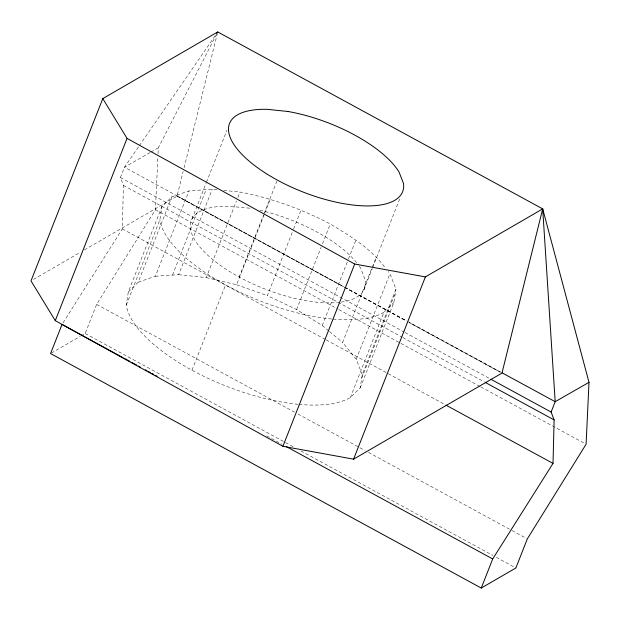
<?xml version="1.0" encoding="UTF-8"?>
<svg xmlns="http://www.w3.org/2000/svg" width="620" height="620" viewBox="0 0 620 620"><rect width="100%" height="100%" fill="white"/><g stroke="black" fill="none" stroke-linecap="round" stroke-linejoin="round"><path stroke-width="0.46" stroke-dasharray="3.1 2.33" d="M63.054 322.842L122.326 228.912L123.426 185.434L120.419 177.553L124.496 167.206L138.756 146.522M81.057 335.87L85.18 333.483L96.635 304.397L155.411 209.731L157.852 157.503M158.038 153.636L158.309 147.839L216.861 33.674M298.003 404.286A125.573 49.67 21.5 0 1 126.286 305.04L128.309 291.95L161.913 206.646L171.841 196.827L188.992 190.945L212.288 189.162L217.062 189.666M126.286 305.04L159.89 219.728L161.913 206.646M298.956 404.38A125.573 49.67 21.5 0 0 350.323 397.606L360.251 387.787L362.266 374.705L395.963 289.168L389.949 273.707L388.167 271.521M360.251 387.787L393.855 302.475L395.963 289.168M84.405 249.906L177.018 196.191L183.148 171.554M184.078 167.803L217.279 33.829M128.309 291.95L138.237 282.139L171.841 196.827M138.237 282.139L155.388 276.249L188.992 190.945M191.968 219.062L206.111 183.156M206.468 182.257L226.974 130.2M172.484 275.11L206.088 189.798M155.388 276.249L178.599 274.699L212.288 189.162M178.599 274.699L206.282 277.597L236.429 201.058M237.847 197.462L239.979 192.06C271.521 198.09 301.863 209.103 330.282 223.998C350.3 236.119 371.233 248.581 385.198 267.871M191.968 370.21L225.572 284.898M239.134 277.031L263.531 215.101M263.88 214.202L276.962 180.986M206.282 277.597L236.561 284.735L264.577 213.598M264.934 212.699L270.25 199.19M328.794 330.964L322.253 325.515L296.585 309.535L267.36 295.624L293.252 229.896M293.601 228.997L301.056 210.087M296.585 309.535L321.059 247.411M322.478 243.807L330.282 223.998M322.253 325.515L348.146 259.78M348.494 258.881L355.942 239.971M362.266 374.705L356.252 359.244L342.604 342.465L376.294 256.928M363.793 290.059L372.279 268.514M372.635 267.615L400.218 197.602M356.252 359.244L389.949 273.707M350.323 397.606L383.927 312.294L393.855 302.475M361.739 378.154L395.343 292.841M139.306 145.723L215.001 35.929M33.503 279.419L80.228 252.325M51.39 353.075L80.236 336.35M150.063 152.559L124.496 167.206L343.798 286.828M150.885 152.086L158.309 147.839M249.821 208.196L229.222 206.282A93.023 36.797 21.5 0 0 209.172 256.502A93.023 36.797 21.5 0 0 337.536 302.529M223.75 190.363L239.979 192.06M236.561 284.735L267.36 295.624M177.111 195.912L343.844 286.688M344.697 287.145L406.798 320.959M407.642 321.423L500.371 371.899M177.018 196.191L343.751 286.967M344.604 287.424L405.852 320.772M120.419 177.553L404.147 332.026M405 332.49L489.947 378.743M123.426 185.434L402.062 337.133M402.915 337.598L484.46 381.998M155.411 209.731L338.047 309.171M338.9 309.628L400.063 342.93M400.907 343.395L479.911 386.407M480.764 386.872L584.396 443.292M122.326 228.912L325.353 339.45M326.205 339.915L387.368 373.217M388.213 373.682L445.129 404.666M96.635 304.397L294.57 412.161M297.964 414.013L359.127 447.314M359.98 447.772L365.079 450.546M368.474 452.399L511.19 530.1M512.035 530.565L526.481 538.423M85.18 333.483L294.159 447.26M300.948 450.957L492.939 555.481M496.333 557.333L515.871 567.974M266.747 435.938L282.038 444.261M344.65 287.293L405.883 320.687M329.522 331.568L342.604 342.465M341.171 302.111A93.023 36.797 21.5 0 0 365.296 280.364L360.925 268.685A93.023 36.797 21.5 0 0 359.042 265.833M259.951 210.25A93.023 36.797 21.5 0 1 358.523 265.104M383.927 312.294A125.573 49.67 21.5 0 1 332.56 319.067M331.607 318.974A125.573 49.67 21.5 0 1 159.89 219.728M500.278 372.178L409.254 322.625L500.278 372.178"/><path stroke-width="0.93" d="M123.186 357.771L62.023 324.469L50.569 353.555L481.26 588.047L492.714 558.961L553.017 463.404L554.117 419.926L551.11 412.044L490.792 379.208M353.586 459.164L425.382 276.908L542.694 208.878L501.975 373.108L353.586 459.164L282.914 446.292L55.273 320.656L31 280.876L102.788 98.619L217.744 31.953L542.694 208.878L589 382.323L586.101 444.222L527.326 538.889L515.871 567.974L481.26 588.047M55.273 320.656L127.061 138.4L102.788 98.619M282.914 446.292L354.71 264.035L425.382 276.908M551.11 412.044L555.187 401.698L542.694 208.878M216.644 33.542L217.744 31.953M589 382.323L555.187 401.698L502.068 372.829M485.313 382.463L554.117 419.926M445.982 405.131L553.017 463.404M124.883 358.701L129.983 361.476M131.68 362.398L136.78 365.172M138.477 366.094L140.174 367.024M145.274 369.799L146.971 370.721M148.668 371.651L150.373 372.574M152.071 373.496L153.768 374.426M155.465 375.348L157.162 376.27M286.285 446.571L492.714 558.961M127.061 138.4L354.71 264.035M287.92 111.484L267.414 109.337A93.023 36.797 21.5 0 0 277.318 180.087A93.023 36.797 21.5 0 0 403.481 183.419L399.024 171.972A93.023 36.797 21.5 0 0 287.92 111.484"/></g></svg>
